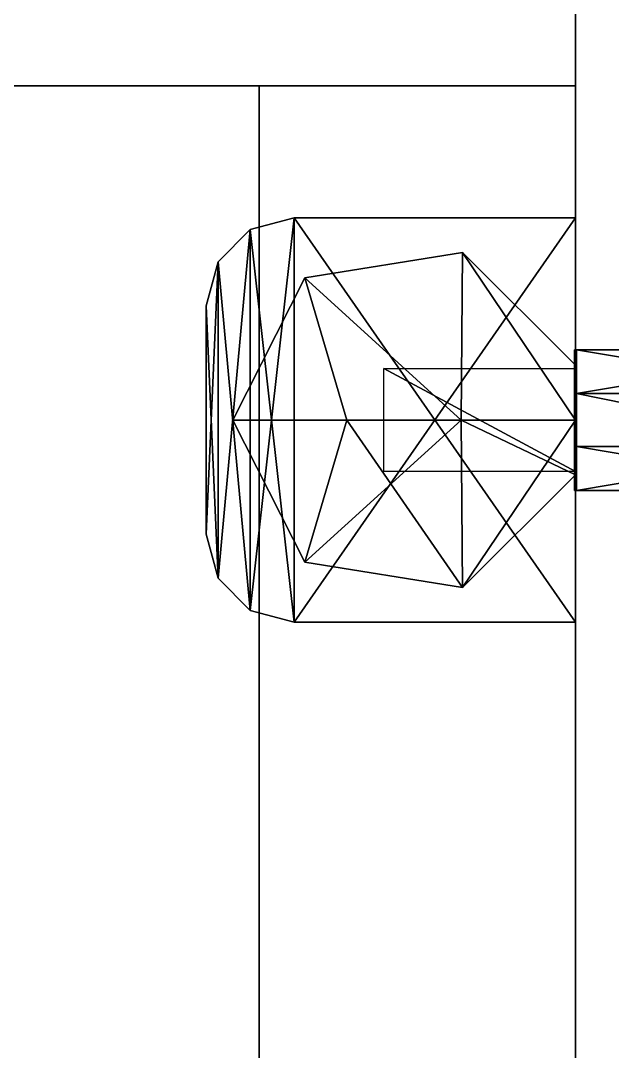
# Model space of a CAD drawing. Extents: x -100 to 4856, y -100 to 4830.
# Drawn here: x 2594.9 to 2628.6, y 447.1 to 505.7 of the extents above; entities that cross this region are included whole.
import ezdxf

# ---------------------------------------------------------------- set-up
doc = ezdxf.new("R2010")
doc.units = 0
for name, color, linetype in [('LAYER0', 7, 'CONTINUOUS'), ('LAYER1195', 7, 'CONTINUOUS'), ('LAYER1200', 7, 'CONTINUOUS'), ('LAYER1201', 254, 'CONTINUOUS'), ('LAYER837', 7, 'CONTINUOUS'), ('LAYER839', 7, 'CONTINUOUS'), ('LAYER843', 7, 'CONTINUOUS'), ('LAYER852', 7, 'CONTINUOUS'), ('LAYER854', 7, 'CONTINUOUS'), ('LAYER855', 7, 'CONTINUOUS')]:
    doc.layers.add(name, color=color, linetype=linetype)

msp = doc.modelspace()

# ---------------------------------------------------------------- linework, layer by layer
at = {"layer": 'LAYER0', "invisible_edges": 1}
for points in [[(4856, 4830, -5), (-100, -100, -5), (-100, 4830, -5), (4856, 4830, -5)], [(-100, -100, -5), (4856, 4830, -5), (4856, -100, -5), (-100, -100, -5)], [(4856, -100), (-100, 4830), (-100, -100), (4856, -100)], [(-100, 4830), (4856, -100), (4856, 4830), (-100, 4830)]]:
    msp.add_3dface(points, dxfattribs=at)
at = {"layer": 'LAYER1195', "invisible_edges": 1}
for points in [[(2626.5, 44.6, 1984), (1842.5, 520, 1984), (1842.5, 44.6, 1984), (2626.5, 44.6, 1984)], [(1842.5, 520, 1984), (2626.5, 44.6, 1984), (2626.5, 520, 1984), (1842.5, 520, 1984)], [(2626.5, 520, 1966), (1842.5, 44.6, 1966), (1842.5, 520, 1966), (2626.5, 520, 1966)], [(1842.5, 44.6, 1966), (2626.5, 520, 1966), (2626.5, 44.6, 1966), (1842.5, 44.6, 1966)], [(2626.5, 44.6, 1984), (2626.5, 520, 1966), (2626.5, 520, 1984), (2626.5, 44.6, 1984)], [(2626.5, 520, 1966), (2626.5, 44.6, 1984), (2626.5, 44.6, 1966), (2626.5, 520, 1966)]]:
    msp.add_3dface(points, dxfattribs=at)
at = {"layer": 'LAYER1200'}
for points in [[(2608, 493.8301, 1966), (2610.5, 494.5, 1964.01), (2608, 493.8301, 1964.01), (2608, 493.8301, 1966)], [(2610.5, 494.5, 1966), (2610.5, 494.5, 1964.01), (2608, 493.8301, 1966), (2610.5, 494.5, 1966)], [(2610.5, 494.5, 1964.01), (2608, 472.1699, 1964.01), (2608, 493.8301, 1964.01), (2610.5, 494.5, 1964.01)], [(2610.5, 471.5, 1964.01), (2608, 472.1699, 1964.01), (2610.5, 494.5, 1964.01), (2610.5, 471.5, 1964.01)], [(2608, 472.1699, 1966), (2610.5, 494.5, 1966), (2608, 493.8301, 1966), (2608, 472.1699, 1966)], [(2610.5, 471.5, 1966), (2610.5, 494.5, 1966), (2608, 472.1699, 1966), (2610.5, 471.5, 1966)], [(2608, 493.8301, 1964.01), (2610.5, 471.5, 1964.01), (2610.5, 494.5, 1964.01), (2608, 493.8301, 1964.01)], [(2608, 493.8301, 1966), (2610.5, 471.5, 1966), (2610.5, 494.5, 1966), (2608, 493.8301, 1966)], [(2610.5, 494.5, 1964.01), (2608, 493.8301, 1966), (2608, 493.8301, 1964.01), (2610.5, 494.5, 1964.01)], [(2610.5, 494.5, 1966), (2608, 493.8301, 1966), (2610.5, 494.5, 1964.01), (2610.5, 494.5, 1966)], [(2626.5, 471.5, 1964.01), (2610.5, 494.5, 1964.01), (2626.5, 494.5, 1964.01), (2626.5, 471.5, 1964.01)], [(2610.5, 471.5, 1964.01), (2610.5, 494.5, 1964.01), (2626.5, 471.5, 1964.01), (2610.5, 471.5, 1964.01)], [(2626.5, 471.5, 1966), (2610.5, 494.5, 1966), (2626.5, 494.5, 1966), (2626.5, 471.5, 1966)], [(2610.5, 471.5, 1966), (2610.5, 494.5, 1966), (2626.5, 471.5, 1966), (2610.5, 471.5, 1966)], [(2610.5, 494.5, 1964.01), (2626.5, 494.5, 1966), (2626.5, 494.5, 1964.01), (2610.5, 494.5, 1964.01)], [(2610.5, 494.5, 1966), (2626.5, 494.5, 1966), (2610.5, 494.5, 1964.01), (2610.5, 494.5, 1966)], [(2610.5, 494.5, 1964.01), (2626.5, 471.5, 1964.01), (2610.5, 471.5, 1964.01), (2610.5, 494.5, 1964.01)], [(2626.5, 494.5, 1964.01), (2626.5, 471.5, 1964.01), (2610.5, 494.5, 1964.01), (2626.5, 494.5, 1964.01)], [(2626.5, 494.5, 1966), (2610.5, 494.5, 1964.01), (2610.5, 494.5, 1966), (2626.5, 494.5, 1966)], [(2626.5, 494.5, 1964.01), (2610.5, 494.5, 1964.01), (2626.5, 494.5, 1966), (2626.5, 494.5, 1964.01)], [(2610.5, 471.5, 1966), (2626.5, 494.5, 1966), (2610.5, 494.5, 1966), (2610.5, 471.5, 1966)], [(2626.5, 471.5, 1966), (2626.5, 494.5, 1966), (2610.5, 471.5, 1966), (2626.5, 471.5, 1966)], [(2626.5, 494.5, 1964.01), (2626.5, 471.5, 1966), (2626.5, 471.5, 1964.01), (2626.5, 494.5, 1964.01)], [(2626.5, 494.5, 1966), (2626.5, 471.5, 1966), (2626.5, 494.5, 1964.01), (2626.5, 494.5, 1966)], [(2626.5, 471.5, 1964.01), (2626.5, 494.5, 1966), (2626.5, 494.5, 1964.01), (2626.5, 471.5, 1964.01)], [(2626.5, 471.5, 1966), (2626.5, 494.5, 1966), (2626.5, 471.5, 1964.01), (2626.5, 471.5, 1966)], [(2606.17, 492, 1966), (2608, 493.8301, 1964.01), (2606.17, 492, 1964.01), (2606.17, 492, 1966)], [(2608, 493.8301, 1966), (2608, 493.8301, 1964.01), (2606.17, 492, 1966), (2608, 493.8301, 1966)], [(2608, 493.8301, 1964.01), (2608, 472.1699, 1964.01), (2606.17, 492, 1964.01), (2608, 493.8301, 1964.01)], [(2606.17, 474, 1966), (2608, 493.8301, 1966), (2606.17, 492, 1966), (2606.17, 474, 1966)], [(2608, 472.1699, 1966), (2608, 493.8301, 1966), (2606.17, 474, 1966), (2608, 472.1699, 1966)], [(2606.17, 492, 1964.01), (2608, 472.1699, 1964.01), (2608, 493.8301, 1964.01), (2606.17, 492, 1964.01)], [(2606.17, 492, 1966), (2608, 472.1699, 1966), (2608, 493.8301, 1966), (2606.17, 492, 1966)], [(2608, 493.8301, 1964.01), (2606.17, 492, 1966), (2606.17, 492, 1964.01), (2608, 493.8301, 1964.01)], [(2608, 493.8301, 1966), (2606.17, 492, 1966), (2608, 493.8301, 1964.01), (2608, 493.8301, 1966)], [(2608, 472.1699, 1964.01), (2610.5, 471.5, 1964.01), (2608, 493.8301, 1964.01), (2608, 472.1699, 1964.01)], [(2608, 472.1699, 1966), (2610.5, 471.5, 1966), (2608, 493.8301, 1966), (2608, 472.1699, 1966)], [(2611.113, 491.0835, 1980), (2620.069, 492.5175, 1966), (2611.113, 491.0835, 1966), (2611.113, 491.0835, 1980)], [(2620.069, 492.5175, 1980), (2620.069, 492.5175, 1966), (2611.113, 491.0835, 1980), (2620.069, 492.5175, 1980)], [(2620.069, 492.5175, 1980), (2611.113, 491.0835, 1980), (2620, 483, 1980), (2620.069, 492.5175, 1980)], [(2620.069, 492.5175, 1966), (2611.113, 491.0835, 1980), (2611.113, 491.0835, 1966), (2620.069, 492.5175, 1966)], [(2620.069, 492.5175, 1980), (2611.113, 491.0835, 1980), (2620.069, 492.5175, 1966), (2620.069, 492.5175, 1980)], [(2620.069, 492.5175, 1980), (2611.113, 491.0835, 1980), (2620, 483, 1980), (2620.069, 492.5175, 1980)], [(2626.5, 483, 1980), (2620.069, 492.5175, 1980), (2620, 483, 1980), (2626.5, 483, 1980)], [(2626.5, 483, 1980), (2620.069, 492.5175, 1980), (2620, 483, 1980), (2626.5, 483, 1980)], [(2626.5, 486.1225, 1980), (2620.069, 492.5175, 1980), (2626.5, 483, 1980), (2626.5, 486.1225, 1980)], [(2620.069, 492.5175, 1966), (2626.5, 486.1225, 1980), (2626.5, 486.1225, 1966), (2620.069, 492.5175, 1966)], [(2620.069, 492.5175, 1980), (2626.5, 486.1225, 1980), (2620.069, 492.5175, 1966), (2620.069, 492.5175, 1980)], [(2626.5, 486.1225, 1966), (2620.069, 492.5175, 1980), (2620.069, 492.5175, 1966), (2626.5, 486.1225, 1966)], [(2626.5, 486.1225, 1980), (2620.069, 492.5175, 1980), (2626.5, 486.1225, 1966), (2626.5, 486.1225, 1980)], [(2626.5, 486.1225, 1980), (2620.069, 492.5175, 1980), (2626.5, 483, 1980), (2626.5, 486.1225, 1980)], [(2605.5, 489.5, 1966), (2606.17, 492, 1964.01), (2605.5, 489.5, 1964.01), (2605.5, 489.5, 1966)], [(2606.17, 492, 1966), (2606.17, 492, 1964.01), (2605.5, 489.5, 1966), (2606.17, 492, 1966)], [(2606.17, 492, 1964.01), (2606.17, 474, 1964.01), (2605.5, 489.5, 1964.01), (2606.17, 492, 1964.01)], [(2605.5, 476.5, 1966), (2606.17, 492, 1966), (2605.5, 489.5, 1966), (2605.5, 476.5, 1966)], [(2606.17, 474, 1966), (2606.17, 492, 1966), (2605.5, 476.5, 1966), (2606.17, 474, 1966)], [(2605.5, 489.5, 1964.01), (2606.17, 474, 1964.01), (2606.17, 492, 1964.01), (2605.5, 489.5, 1964.01)], [(2605.5, 489.5, 1966), (2606.17, 474, 1966), (2606.17, 492, 1966), (2605.5, 489.5, 1966)], [(2606.17, 492, 1964.01), (2605.5, 489.5, 1966), (2605.5, 489.5, 1964.01), (2606.17, 492, 1964.01)], [(2606.17, 492, 1966), (2605.5, 489.5, 1966), (2606.17, 492, 1964.01), (2606.17, 492, 1966)], [(2606.17, 492, 1964.01), (2608, 472.1699, 1964.01), (2606.17, 474, 1964.01), (2606.17, 492, 1964.01)], [(2606.17, 474, 1964.01), (2608, 472.1699, 1964.01), (2606.17, 492, 1964.01), (2606.17, 474, 1964.01)], [(2606.17, 474, 1966), (2608, 472.1699, 1966), (2606.17, 492, 1966), (2606.17, 474, 1966)], [(2613.5, 483, 1980), (2611.113, 491.0835, 1980), (2607, 483, 1980), (2613.5, 483, 1980)], [(2607, 483, 1980), (2611.113, 491.0835, 1966), (2607, 483, 1966), (2607, 483, 1980)], [(2611.113, 491.0835, 1980), (2611.113, 491.0835, 1966), (2607, 483, 1980), (2611.113, 491.0835, 1980)], [(2611.113, 491.0835, 1966), (2607, 483, 1980), (2607, 483, 1966), (2611.113, 491.0835, 1966)], [(2611.113, 491.0835, 1980), (2607, 483, 1980), (2611.113, 491.0835, 1966), (2611.113, 491.0835, 1980)], [(2611.113, 491.0835, 1980), (2607, 483, 1980), (2613.5, 483, 1980), (2611.113, 491.0835, 1980)], [(2620, 483, 1980), (2611.113, 491.0835, 1980), (2613.5, 483, 1980), (2620, 483, 1980)], [(2620, 483, 1980), (2611.113, 491.0835, 1980), (2613.5, 483, 1980), (2620, 483, 1980)], [(2605.5, 476.5, 1966), (2605.5, 489.5, 1964.01), (2605.5, 489.5, 1966), (2605.5, 476.5, 1966)], [(2605.5, 476.5, 1964.01), (2605.5, 489.5, 1964.01), (2605.5, 476.5, 1966), (2605.5, 476.5, 1964.01)], [(2605.5, 476.5, 1964.01), (2605.5, 489.5, 1966), (2605.5, 489.5, 1964.01), (2605.5, 476.5, 1964.01)], [(2605.5, 476.5, 1966), (2605.5, 489.5, 1966), (2605.5, 476.5, 1964.01), (2605.5, 476.5, 1966)], [(2605.5, 489.5, 1964.01), (2606.17, 474, 1964.01), (2605.5, 476.5, 1964.01), (2605.5, 489.5, 1964.01)], [(2605.5, 476.5, 1964.01), (2606.17, 474, 1964.01), (2605.5, 489.5, 1964.01), (2605.5, 476.5, 1964.01)], [(2605.5, 476.5, 1966), (2606.17, 474, 1966), (2605.5, 489.5, 1966), (2605.5, 476.5, 1966)], [(2626.5, 486.1225, 1980), (2626.5, 479.8775, 1966), (2626.5, 486.1225, 1966), (2626.5, 486.1225, 1980)], [(2626.5, 479.8775, 1980), (2626.5, 479.8775, 1966), (2626.5, 486.1225, 1980), (2626.5, 479.8775, 1980)], [(2626.5, 479.8775, 1966), (2626.5, 486.1225, 1980), (2626.5, 486.1225, 1966), (2626.5, 479.8775, 1966)], [(2626.5, 479.8775, 1980), (2626.5, 486.1225, 1980), (2626.5, 479.8775, 1966), (2626.5, 479.8775, 1980)], [(2615.592, 485.9198, 1964), (2626.5, 480.0802, 1964), (2615.592, 480.0802, 1964), (2615.592, 485.9198, 1964)], [(2626.5, 485.9198, 1964), (2626.5, 480.0802, 1964), (2615.592, 485.9198, 1964), (2626.5, 485.9198, 1964)], [(2611.113, 474.9165, 1980), (2613.5, 483, 1980), (2607, 483, 1980), (2611.113, 474.9165, 1980)], [(2607, 483, 1966), (2611.113, 474.9165, 1980), (2607, 483, 1980), (2607, 483, 1966)], [(2611.113, 474.9165, 1966), (2611.113, 474.9165, 1980), (2607, 483, 1966), (2611.113, 474.9165, 1966)], [(2607, 483, 1966), (2611.113, 474.9165, 1980), (2611.113, 474.9165, 1966), (2607, 483, 1966)], [(2607, 483, 1980), (2611.113, 474.9165, 1980), (2607, 483, 1966), (2607, 483, 1980)], [(2611.113, 474.9165, 1980), (2607, 483, 1980), (2613.5, 483, 1980), (2611.113, 474.9165, 1980)], [(2620.069, 473.4825, 1980), (2613.5, 483, 1980), (2611.113, 474.9165, 1980), (2620.069, 473.4825, 1980)], [(2620, 483, 1980), (2611.113, 474.9165, 1980), (2613.5, 483, 1980), (2620, 483, 1980)], [(2620.069, 473.4825, 1980), (2611.113, 474.9165, 1980), (2620, 483, 1980), (2620.069, 473.4825, 1980)], [(2620, 483, 1980), (2613.5, 483, 1980), (2620.069, 473.4825, 1980), (2620, 483, 1980)], [(2626.5, 479.8775, 1980), (2620, 483, 1980), (2620.069, 473.4825, 1980), (2626.5, 479.8775, 1980)], [(2626.5, 483, 1980), (2620, 483, 1980), (2626.5, 479.8775, 1980), (2626.5, 483, 1980)], [(2626.5, 483, 1980), (2620.069, 473.4825, 1980), (2620, 483, 1980), (2626.5, 483, 1980)], [(2626.5, 479.8775, 1980), (2620.069, 473.4825, 1980), (2626.5, 483, 1980), (2626.5, 479.8775, 1980)], [(2620.069, 473.4825, 1966), (2626.5, 479.8775, 1980), (2620.069, 473.4825, 1980), (2620.069, 473.4825, 1966)], [(2626.5, 479.8775, 1966), (2626.5, 479.8775, 1980), (2620.069, 473.4825, 1966), (2626.5, 479.8775, 1966)], [(2620.069, 473.4825, 1966), (2626.5, 479.8775, 1980), (2626.5, 479.8775, 1966), (2620.069, 473.4825, 1966)], [(2620.069, 473.4825, 1980), (2626.5, 479.8775, 1980), (2620.069, 473.4825, 1966), (2620.069, 473.4825, 1980)], [(2605.5, 476.5, 1964.01), (2606.17, 474, 1966), (2605.5, 476.5, 1966), (2605.5, 476.5, 1964.01)], [(2606.17, 474, 1964.01), (2606.17, 474, 1966), (2605.5, 476.5, 1964.01), (2606.17, 474, 1964.01)], [(2606.17, 474, 1964.01), (2605.5, 476.5, 1966), (2605.5, 476.5, 1964.01), (2606.17, 474, 1964.01)], [(2606.17, 474, 1966), (2605.5, 476.5, 1966), (2606.17, 474, 1964.01), (2606.17, 474, 1966)], [(2611.113, 474.9165, 1966), (2620.069, 473.4825, 1980), (2611.113, 474.9165, 1980), (2611.113, 474.9165, 1966)], [(2620.069, 473.4825, 1966), (2620.069, 473.4825, 1980), (2611.113, 474.9165, 1966), (2620.069, 473.4825, 1966)], [(2611.113, 474.9165, 1966), (2620.069, 473.4825, 1980), (2620.069, 473.4825, 1966), (2611.113, 474.9165, 1966)], [(2611.113, 474.9165, 1980), (2620.069, 473.4825, 1980), (2611.113, 474.9165, 1966), (2611.113, 474.9165, 1980)], [(2606.17, 474, 1964.01), (2608, 472.1699, 1966), (2606.17, 474, 1966), (2606.17, 474, 1964.01)], [(2608, 472.1699, 1964.01), (2608, 472.1699, 1966), (2606.17, 474, 1964.01), (2608, 472.1699, 1964.01)], [(2608, 472.1699, 1964.01), (2606.17, 474, 1966), (2606.17, 474, 1964.01), (2608, 472.1699, 1964.01)], [(2608, 472.1699, 1966), (2606.17, 474, 1966), (2608, 472.1699, 1964.01), (2608, 472.1699, 1966)], [(2608, 472.1699, 1964.01), (2610.5, 471.5, 1966), (2608, 472.1699, 1966), (2608, 472.1699, 1964.01)], [(2610.5, 471.5, 1964.01), (2610.5, 471.5, 1966), (2608, 472.1699, 1964.01), (2610.5, 471.5, 1964.01)], [(2610.5, 471.5, 1964.01), (2608, 472.1699, 1966), (2608, 472.1699, 1964.01), (2610.5, 471.5, 1964.01)], [(2610.5, 471.5, 1966), (2608, 472.1699, 1966), (2610.5, 471.5, 1964.01), (2610.5, 471.5, 1966)], [(2610.5, 471.5, 1966), (2626.5, 471.5, 1964.01), (2610.5, 471.5, 1964.01), (2610.5, 471.5, 1966)], [(2626.5, 471.5, 1966), (2626.5, 471.5, 1964.01), (2610.5, 471.5, 1966), (2626.5, 471.5, 1966)], [(2626.5, 471.5, 1964.01), (2610.5, 471.5, 1966), (2610.5, 471.5, 1964.01), (2626.5, 471.5, 1964.01)], [(2626.5, 471.5, 1966), (2610.5, 471.5, 1966), (2626.5, 471.5, 1964.01), (2626.5, 471.5, 1966)]]:
    msp.add_3dface(points, dxfattribs=at)
at = {"layer": 'LAYER1201'}
for points in [[(2626.55, 484.5, 1974.83), (2626.45, 487, 1971.5), (2626.45, 484.5, 1974.83), (2626.55, 484.5, 1974.83)], [(2626.55, 487, 1971.5), (2626.45, 487, 1971.5), (2626.55, 484.5, 1974.83), (2626.55, 487, 1971.5)], [(2626.55, 487, 1971.5), (2626.45, 484.5, 1968.17), (2626.45, 487, 1971.5), (2626.55, 487, 1971.5)], [(2626.55, 484.5, 1968.17), (2626.45, 484.5, 1968.17), (2626.55, 487, 1971.5), (2626.55, 484.5, 1968.17)], [(2626.45, 487, 1975.5), (2626.45, 479, 1967.5), (2626.45, 479, 1975.5), (2626.45, 487, 1975.5)], [(2626.45, 487, 1967.5), (2626.45, 479, 1967.5), (2626.45, 487, 1975.5), (2626.45, 487, 1967.5)], [(2626.55, 487, 1975.5), (2626.45, 487, 1967.5), (2626.45, 487, 1975.5), (2626.55, 487, 1975.5)], [(2626.55, 487, 1967.5), (2626.45, 487, 1967.5), (2626.55, 487, 1975.5), (2626.55, 487, 1967.5)], [(2626.55, 479, 1967.5), (2626.45, 487, 1967.5), (2626.55, 487, 1967.5), (2626.55, 479, 1967.5)], [(2626.45, 479, 1967.5), (2626.45, 487, 1967.5), (2626.55, 479, 1967.5), (2626.45, 479, 1967.5)], [(2626.55, 487, 1975.5), (2626.45, 479, 1975.5), (2626.55, 479, 1975.5), (2626.55, 487, 1975.5)], [(2626.45, 487, 1975.5), (2626.45, 479, 1975.5), (2626.55, 487, 1975.5), (2626.45, 487, 1975.5)], [(2641.45, 484.5, 1974.83), (2626.55, 487, 1971.5), (2626.55, 484.5, 1974.83), (2641.45, 484.5, 1974.83)], [(2641.45, 487, 1971.5), (2626.55, 487, 1971.5), (2641.45, 484.5, 1974.83), (2641.45, 487, 1971.5)], [(2641.45, 487, 1971.5), (2626.55, 484.5, 1968.17), (2626.55, 487, 1971.5), (2641.45, 487, 1971.5)], [(2641.45, 484.5, 1968.17), (2626.55, 484.5, 1968.17), (2641.45, 487, 1971.5), (2641.45, 484.5, 1968.17)], [(2626.55, 479, 1975.5), (2626.55, 487, 1967.5), (2626.55, 487, 1975.5), (2626.55, 479, 1975.5)], [(2626.55, 479, 1967.5), (2626.55, 487, 1967.5), (2626.55, 479, 1975.5), (2626.55, 479, 1967.5)], [(2626.45, 481.5, 1974.83), (2626.55, 484.5, 1974.83), (2626.45, 484.5, 1974.83), (2626.45, 481.5, 1974.83)], [(2626.55, 481.5, 1974.83), (2626.55, 484.5, 1974.83), (2626.45, 481.5, 1974.83), (2626.55, 481.5, 1974.83)], [(2626.55, 481.5, 1968.17), (2626.45, 484.5, 1968.17), (2626.55, 484.5, 1968.17), (2626.55, 481.5, 1968.17)], [(2626.45, 481.5, 1968.17), (2626.45, 484.5, 1968.17), (2626.55, 481.5, 1968.17), (2626.45, 481.5, 1968.17)], [(2641.45, 481.5, 1974.83), (2626.55, 484.5, 1974.83), (2626.55, 481.5, 1974.83), (2641.45, 481.5, 1974.83)], [(2641.45, 484.5, 1974.83), (2626.55, 484.5, 1974.83), (2641.45, 481.5, 1974.83), (2641.45, 484.5, 1974.83)], [(2641.45, 481.5, 1968.17), (2626.55, 484.5, 1968.17), (2641.45, 484.5, 1968.17), (2641.45, 481.5, 1968.17)], [(2626.55, 481.5, 1968.17), (2626.55, 484.5, 1968.17), (2641.45, 481.5, 1968.17), (2626.55, 481.5, 1968.17)], [(2626.45, 481.5, 1974.83), (2626.55, 479, 1971.5), (2626.55, 481.5, 1974.83), (2626.45, 481.5, 1974.83)], [(2626.45, 479, 1971.5), (2626.55, 479, 1971.5), (2626.45, 481.5, 1974.83), (2626.45, 479, 1971.5)], [(2626.45, 479, 1971.5), (2626.55, 481.5, 1968.17), (2626.55, 479, 1971.5), (2626.45, 479, 1971.5)], [(2626.45, 481.5, 1968.17), (2626.55, 481.5, 1968.17), (2626.45, 479, 1971.5), (2626.45, 481.5, 1968.17)], [(2626.55, 481.5, 1974.83), (2641.45, 479, 1971.5), (2641.45, 481.5, 1974.83), (2626.55, 481.5, 1974.83)], [(2626.55, 479, 1971.5), (2641.45, 479, 1971.5), (2626.55, 481.5, 1974.83), (2626.55, 479, 1971.5)], [(2626.55, 479, 1971.5), (2641.45, 481.5, 1968.17), (2641.45, 479, 1971.5), (2626.55, 479, 1971.5)], [(2626.55, 481.5, 1968.17), (2641.45, 481.5, 1968.17), (2626.55, 479, 1971.5), (2626.55, 481.5, 1968.17)], [(2626.55, 479, 1967.5), (2626.45, 479, 1975.5), (2626.45, 479, 1967.5), (2626.55, 479, 1967.5)], [(2626.55, 479, 1975.5), (2626.45, 479, 1975.5), (2626.55, 479, 1967.5), (2626.55, 479, 1975.5)]]:
    msp.add_3dface(points, dxfattribs=at)
at = {"layer": 'LAYER837', "invisible_edges": 1}
for points in [[(2626.5, 44.6, 316.49), (1842.5, 520, 316.49), (1842.5, 44.6, 316.49), (2626.5, 44.6, 316.49)], [(1842.5, 520, 316.49), (2626.5, 44.6, 316.49), (2626.5, 520, 316.49), (1842.5, 520, 316.49)], [(2626.5, 520, 298.49), (1842.5, 44.6, 298.49), (1842.5, 520, 298.49), (2626.5, 520, 298.49)], [(1842.5, 44.6, 298.49), (2626.5, 520, 298.49), (2626.5, 44.6, 298.49), (1842.5, 44.6, 298.49)], [(2626.5, 44.6, 316.49), (2626.5, 520, 298.49), (2626.5, 520, 316.49), (2626.5, 44.6, 316.49)], [(2626.5, 520, 298.49), (2626.5, 44.6, 316.49), (2626.5, 44.6, 298.49), (2626.5, 520, 298.49)]]:
    msp.add_3dface(points, dxfattribs=at)
at = {"layer": 'LAYER839', "invisible_edges": 1}
for points in [[(2626.5, 20, 2540), (2626.5, 580), (2626.5, 20), (2626.5, 20, 2540)], [(2626.5, 580), (2626.5, 20, 2540), (2626.5, 580, 2540), (2626.5, 580)], [(2644.5, 20), (2626.5, 580), (2644.5, 580), (2644.5, 20)], [(2626.5, 580), (2644.5, 20), (2626.5, 20), (2626.5, 580)], [(2626.5, 20, 2540), (2644.5, 580, 2540), (2626.5, 580, 2540), (2626.5, 20, 2540)], [(2644.5, 580, 2540), (2626.5, 20, 2540), (2644.5, 20, 2540), (2644.5, 580, 2540)]]:
    msp.add_3dface(points, dxfattribs=at)
at = {"layer": 'LAYER843', "invisible_edges": 1}
for points in [[(1842.5, 20, 80), (2626.5, 580, 80), (2626.5, 20, 80), (1842.5, 20, 80)], [(2626.5, 580, 80), (1842.5, 20, 80), (1842.5, 580, 80), (2626.5, 580, 80)], [(1842.5, 580, 98), (2626.5, 20, 98), (2626.5, 580, 98), (1842.5, 580, 98)], [(2626.5, 20, 98), (1842.5, 580, 98), (1842.5, 20, 98), (2626.5, 20, 98)], [(2626.5, 20, 98), (2626.5, 580, 80), (2626.5, 580, 98), (2626.5, 20, 98)], [(2626.5, 580, 80), (2626.5, 20, 98), (2626.5, 20, 80), (2626.5, 580, 80)]]:
    msp.add_3dface(points, dxfattribs=at)
at = {"layer": 'LAYER852', "invisible_edges": 1}
for points in [[(2626.5, 20, 2539), (1842.5, 580, 2539), (1842.5, 20, 2539), (2626.5, 20, 2539)], [(1842.5, 580, 2539), (2626.5, 20, 2539), (2626.5, 580, 2539), (1842.5, 580, 2539)], [(2626.5, 580, 2521), (1842.5, 20, 2521), (1842.5, 580, 2521), (2626.5, 580, 2521)], [(1842.5, 20, 2521), (2626.5, 580, 2521), (2626.5, 20, 2521), (1842.5, 20, 2521)], [(2626.5, 20, 2539), (2626.5, 580, 2521), (2626.5, 580, 2539), (2626.5, 20, 2539)], [(2626.5, 580, 2521), (2626.5, 20, 2539), (2626.5, 20, 2521), (2626.5, 580, 2521)]]:
    msp.add_3dface(points, dxfattribs=at)
at = {"layer": 'LAYER854', "invisible_edges": 1}
for points in [[(2590.5, 102, 298.49), (2608.5, 502, 298.49), (2590.5, 502, 298.49), (2590.5, 102, 298.49)], [(2608.5, 502, 298.49), (2590.5, 102, 298.49), (2608.5, 102, 298.49), (2608.5, 502, 298.49)], [(2590.5, 502, 97.99998), (2608.5, 502, 298.49), (2608.5, 502, 97.99998), (2590.5, 502, 97.99998)], [(2608.5, 502, 298.49), (2590.5, 502, 97.99998), (2590.5, 502, 298.49), (2608.5, 502, 298.49)], [(2608.5, 102, 97.99998), (2590.5, 502, 97.99998), (2608.5, 502, 97.99998), (2608.5, 102, 97.99998)], [(2590.5, 502, 97.99998), (2608.5, 102, 97.99998), (2590.5, 102, 97.99998), (2590.5, 502, 97.99998)], [(2608.5, 102, 97.99998), (2608.5, 502, 298.49), (2608.5, 102, 298.49), (2608.5, 102, 97.99998)], [(2608.5, 502, 298.49), (2608.5, 102, 97.99998), (2608.5, 502, 97.99998), (2608.5, 502, 298.49)]]:
    msp.add_3dface(points, dxfattribs=at)
at = {"layer": 'LAYER855', "invisible_edges": 1}
for points in [[(2608.5, 422, 298.49), (2626.5, 502, 298.49), (2608.5, 502, 298.49), (2608.5, 422, 298.49)], [(2626.5, 502, 298.49), (2608.5, 422, 298.49), (2626.5, 422, 298.49), (2626.5, 502, 298.49)], [(2608.5, 502, 97.99998), (2626.5, 502, 298.49), (2626.5, 502, 97.99998), (2608.5, 502, 97.99998)], [(2626.5, 502, 298.49), (2608.5, 502, 97.99998), (2608.5, 502, 298.49), (2626.5, 502, 298.49)], [(2626.5, 422, 97.99998), (2608.5, 502, 97.99998), (2626.5, 502, 97.99998), (2626.5, 422, 97.99998)], [(2608.5, 502, 97.99998), (2626.5, 422, 97.99998), (2608.5, 422, 97.99998), (2608.5, 502, 97.99998)], [(2608.5, 502, 97.99998), (2608.5, 422, 298.49), (2608.5, 502, 298.49), (2608.5, 502, 97.99998)], [(2608.5, 422, 298.49), (2608.5, 502, 97.99998), (2608.5, 422, 97.99998), (2608.5, 422, 298.49)], [(2626.5, 422, 97.99998), (2626.5, 502, 298.49), (2626.5, 422, 298.49), (2626.5, 422, 97.99998)], [(2626.5, 502, 298.49), (2626.5, 422, 97.99998), (2626.5, 502, 97.99998), (2626.5, 502, 298.49)]]:
    msp.add_3dface(points, dxfattribs=at)

doc.saveas('drawing.dxf')
